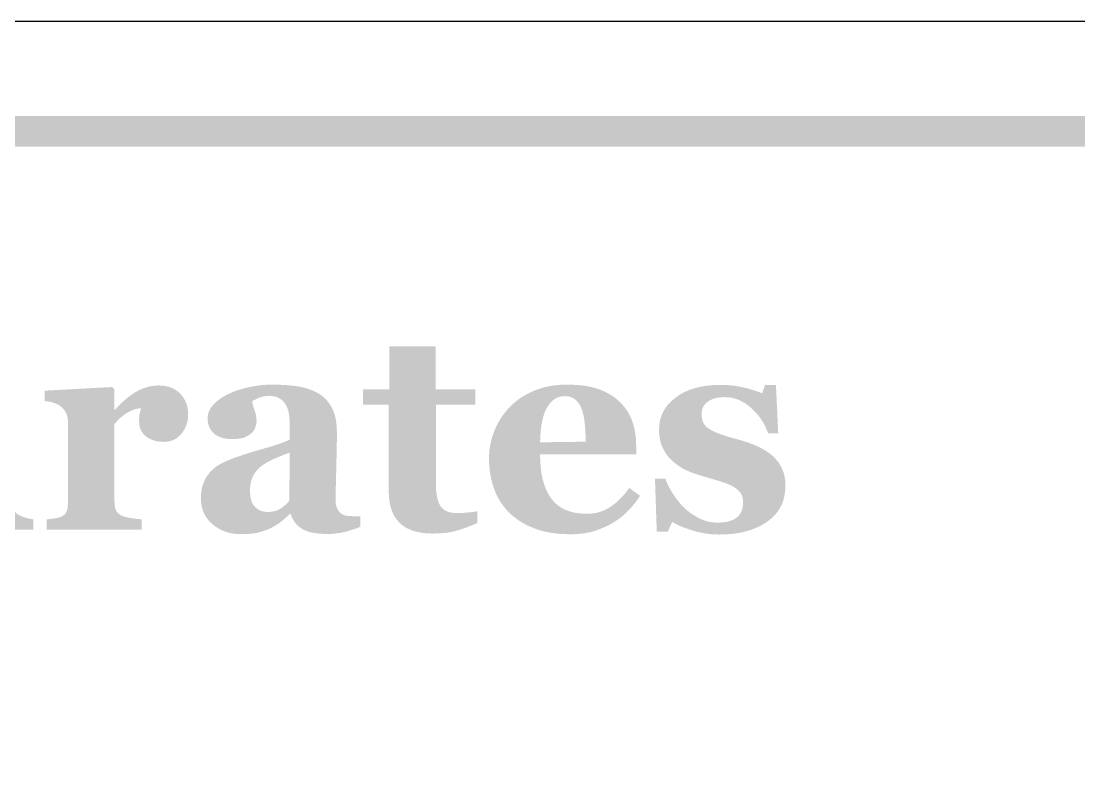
# Model space of a CAD drawing. Header units: millimetres. Extents: x 6 to 126, y 130 to 351.
# Drawn here: x 41.02 to 54.82, y 272.15 to 282.04 of the extents above; entities that cross this region are included whole.
import ezdxf

# ---------------------------------------------------------------- set-up
doc = ezdxf.new("R2010")
doc.units = ezdxf.units.MM
doc.layers.add('CUT', color=1, linetype='Continuous')
doc.layers.add('RASTER', color=7, linetype='Continuous')

msp = doc.modelspace()

# ---------------------------------------------------------------- hatches: boundary and pattern name
at = {"layer": 'RASTER'}
h = msp.add_hatch(color=7, dxfattribs=at)
h.paths.add_polyline_path([(7.2, 278.6), (7.234, 279.116), (7.337, 279.563), (7.509, 279.941), (7.75, 280.25), (8.059, 280.491), (8.438, 280.663), (8.884, 280.766), (9.4, 280.8), (65.489, 280.8), (66.005, 280.766), (66.452, 280.663), (66.83, 280.491), (67.139, 280.25), (67.38, 279.941), (67.552, 279.563), (67.655, 279.116), (67.689, 278.6), (67.689, 243.6), (67.655, 243.084), (67.552, 242.638), (67.38, 242.259), (67.139, 241.95), (66.83, 241.709), (66.452, 241.538), (66.005, 241.434), (65.489, 241.4), (9.4, 241.4), (8.884, 241.434), (8.438, 241.538), (8.059, 241.709), (7.75, 241.95), (7.509, 242.259), (7.337, 242.638), (7.234, 243.084), (7.2, 243.6)])
h.paths.add_polyline_path([(7.6, 278.6), (7.6, 243.6), (7.628, 243.178), (7.712, 242.813), (7.853, 242.503), (8.05, 242.25), (8.303, 242.053), (8.612, 241.913), (8.978, 241.828), (9.4, 241.8), (65.489, 241.8), (65.911, 241.828), (66.277, 241.913), (66.586, 242.053), (66.839, 242.25), (67.036, 242.503), (67.177, 242.813), (67.261, 243.178), (67.289, 243.6), (67.289, 278.6), (67.261, 279.022), (67.177, 279.388), (67.036, 279.697), (66.839, 279.95), (66.586, 280.147), (66.277, 280.288), (65.911, 280.372), (65.489, 280.4), (9.4, 280.4), (8.978, 280.372), (8.612, 280.288), (8.303, 280.147), (8.05, 279.95), (7.853, 279.697), (7.712, 279.388), (7.628, 279.022), (7.6, 278.6)], flags=0)
h = msp.add_hatch(color=7, dxfattribs=at)
h.paths.add_polyline_path([(41.182, 275.4), (40.009, 275.4), (40.009, 275.535), (40.021, 275.536), (40.033, 275.537), (40.045, 275.538), (40.057, 275.54), (40.069, 275.541), (40.08, 275.542), (40.092, 275.543), (40.104, 275.545), (40.115, 275.546), (40.126, 275.548), (40.137, 275.55), (40.147, 275.552), (40.156, 275.555), (40.166, 275.557), (40.175, 275.56), (40.183, 275.563), (40.198, 275.569), (40.211, 275.576), (40.223, 275.583), (40.234, 275.59), (40.244, 275.599), (40.253, 275.608), (40.26, 275.617), (40.267, 275.627), (40.273, 275.638), (40.277, 275.65), (40.282, 275.662), (40.285, 275.676), (40.288, 275.69), (40.289, 275.705), (40.291, 275.721), (40.291, 275.738), (40.291, 276.818), (40.291, 276.834), (40.289, 276.849), (40.287, 276.864), (40.284, 276.879), (40.279, 276.893), (40.274, 276.906), (40.268, 276.919), (40.261, 276.932), (40.254, 276.944), (40.246, 276.955), (40.237, 276.966), (40.228, 276.976), (40.218, 276.986), (40.208, 276.994), (40.198, 277.003), (40.187, 277.011), (40.178, 277.016), (40.168, 277.022), (40.157, 277.027), (40.145, 277.032), (40.132, 277.038), (40.118, 277.043), (40.102, 277.048), (40.086, 277.053), (40.069, 277.058), (40.053, 277.063), (40.037, 277.066), (40.021, 277.07), (40.006, 277.073), (39.991, 277.075), (39.977, 277.078), (39.963, 277.079), (39.963, 277.215), (40.872, 277.263), (40.9, 277.235), (40.9, 275.762), (40.9, 275.746), (40.901, 275.731), (40.903, 275.716), (40.907, 275.702), (40.91, 275.688), (40.915, 275.675), (40.921, 275.663), (40.927, 275.651), (40.935, 275.64), (40.943, 275.63), (40.952, 275.621), (40.961, 275.612), (40.972, 275.604), (40.983, 275.596), (40.995, 275.59), (41.007, 275.584), (41.017, 275.58), (41.026, 275.576), (41.036, 275.572), (41.046, 275.568), (41.056, 275.564), (41.067, 275.561), (41.078, 275.557), (41.089, 275.554), (41.1, 275.551), (41.111, 275.548), (41.123, 275.545), (41.134, 275.543), (41.146, 275.541), (41.158, 275.539), (41.17, 275.537), (41.182, 275.535)])
h.paths.add_polyline_path([(40.911, 277.931), (40.909, 277.896), (40.904, 277.863), (40.895, 277.831), (40.884, 277.8), (40.868, 277.771), (40.85, 277.743), (40.828, 277.716), (40.802, 277.691), (40.774, 277.667), (40.745, 277.647), (40.715, 277.63), (40.684, 277.616), (40.651, 277.605), (40.617, 277.598), (40.582, 277.593), (40.545, 277.591), (40.508, 277.593), (40.473, 277.598), (40.438, 277.605), (40.405, 277.616), (40.374, 277.63), (40.343, 277.647), (40.314, 277.667), (40.286, 277.691), (40.261, 277.716), (40.239, 277.743), (40.22, 277.771), (40.205, 277.8), (40.193, 277.831), (40.185, 277.863), (40.18, 277.896), (40.178, 277.931), (40.18, 277.965), (40.185, 277.999), (40.193, 278.031), (40.205, 278.062), (40.22, 278.091), (40.239, 278.119), (40.261, 278.146), (40.286, 278.172), (40.314, 278.196), (40.343, 278.216), (40.374, 278.233), (40.405, 278.247), (40.438, 278.258), (40.473, 278.266), (40.508, 278.271), (40.545, 278.272), (40.582, 278.271), (40.618, 278.266), (40.652, 278.258), (40.685, 278.247), (40.716, 278.233), (40.747, 278.216), (40.776, 278.196), (40.803, 278.172), (40.828, 278.146), (40.85, 278.119), (40.869, 278.091), (40.884, 278.062), (40.896, 278.031), (40.904, 277.999), (40.909, 277.965), (40.911, 277.931)])
for points in [[(46.973, 275.485), (46.943, 275.473), (46.912, 275.46), (46.881, 275.448), (46.85, 275.436), (46.818, 275.424), (46.785, 275.413), (46.752, 275.402), (46.718, 275.392), (46.684, 275.382), (46.647, 275.373), (46.608, 275.366), (46.568, 275.36), (46.526, 275.356), (46.482, 275.353), (46.436, 275.351), (46.388, 275.35), (46.318, 275.352), (46.253, 275.359), (46.192, 275.37), (46.136, 275.385), (46.085, 275.405), (46.038, 275.429), (45.996, 275.458), (45.959, 275.491), (45.926, 275.528), (45.897, 275.569), (45.873, 275.614), (45.853, 275.662), (45.838, 275.714), (45.827, 275.77), (45.821, 275.83), (45.818, 275.894), (45.818, 277.033), (45.484, 277.033), (45.484, 277.233), (45.826, 277.233), (45.826, 277.795), (46.429, 277.795), (46.429, 277.233), (46.948, 277.233), (46.948, 277.033), (46.433, 277.033), (46.433, 276.016), (46.434, 275.964), (46.436, 275.915), (46.441, 275.871), (46.448, 275.83), (46.456, 275.794), (46.467, 275.761), (46.479, 275.733), (46.493, 275.708), (46.509, 275.687), (46.529, 275.668), (46.552, 275.653), (46.577, 275.64), (46.606, 275.63), (46.637, 275.623), (46.672, 275.619), (46.709, 275.617), (46.722, 275.617), (46.737, 275.618), (46.752, 275.618), (46.769, 275.619), (46.787, 275.62), (46.806, 275.621), (46.827, 275.623), (46.848, 275.625), (46.87, 275.626), (46.889, 275.628), (46.907, 275.63), (46.924, 275.632), (46.939, 275.635), (46.952, 275.637), (46.963, 275.639), (46.973, 275.641)], [(43.2, 276.901), (43.199, 276.866), (43.195, 276.833), (43.188, 276.8), (43.179, 276.769), (43.166, 276.738), (43.151, 276.709), (43.134, 276.681), (43.113, 276.653), (43.09, 276.628), (43.066, 276.607), (43.04, 276.588), (43.012, 276.573), (42.982, 276.562), (42.951, 276.553), (42.918, 276.548), (42.883, 276.547), (42.85, 276.548), (42.818, 276.551), (42.787, 276.556), (42.758, 276.564), (42.73, 276.573), (42.703, 276.585), (42.678, 276.599), (42.654, 276.615), (42.632, 276.634), (42.613, 276.654), (42.597, 276.676), (42.584, 276.7), (42.573, 276.727), (42.566, 276.755), (42.562, 276.785), (42.56, 276.818), (42.56, 276.833), (42.561, 276.848), (42.562, 276.862), (42.563, 276.875), (42.564, 276.888), (42.565, 276.899), (42.567, 276.909), (42.57, 276.919), (42.572, 276.928), (42.574, 276.937), (42.576, 276.945), (42.578, 276.954), (42.58, 276.962), (42.582, 276.97), (42.584, 276.978), (42.586, 276.986), (42.565, 276.985), (42.543, 276.981), (42.521, 276.976), (42.499, 276.97), (42.476, 276.961), (42.453, 276.952), (42.43, 276.94), (42.406, 276.927), (42.383, 276.913), (42.36, 276.897), (42.338, 276.88), (42.317, 276.862), (42.297, 276.843), (42.277, 276.823), (42.258, 276.801), (42.239, 276.779), (42.239, 275.76), (42.24, 275.744), (42.241, 275.729), (42.242, 275.714), (42.244, 275.701), (42.247, 275.687), (42.251, 275.675), (42.255, 275.663), (42.26, 275.652), (42.265, 275.642), (42.272, 275.632), (42.279, 275.623), (42.287, 275.614), (42.296, 275.606), (42.306, 275.599), (42.317, 275.592), (42.328, 275.586), (42.339, 275.581), (42.352, 275.576), (42.366, 275.571), (42.382, 275.567), (42.399, 275.563), (42.418, 275.559), (42.439, 275.555), (42.461, 275.551), (42.483, 275.548), (42.504, 275.545), (42.523, 275.542), (42.54, 275.54), (42.556, 275.539), (42.57, 275.537), (42.583, 275.536), (42.594, 275.535), (42.594, 275.4), (41.352, 275.4), (41.352, 275.535), (41.364, 275.536), (41.376, 275.537), (41.387, 275.539), (41.399, 275.54), (41.411, 275.541), (41.422, 275.543), (41.434, 275.544), (41.446, 275.546), (41.458, 275.547), (41.469, 275.549), (41.48, 275.551), (41.49, 275.553), (41.5, 275.556), (41.509, 275.558), (41.518, 275.561), (41.527, 275.563), (41.541, 275.569), (41.554, 275.575), (41.566, 275.582), (41.577, 275.589), (41.586, 275.597), (41.595, 275.606), (41.602, 275.616), (41.608, 275.626), (41.614, 275.637), (41.618, 275.649), (41.622, 275.662), (41.625, 275.676), (41.628, 275.69), (41.629, 275.705), (41.63, 275.721), (41.631, 275.738), (41.631, 276.818), (41.63, 276.834), (41.629, 276.85), (41.626, 276.866), (41.623, 276.881), (41.618, 276.896), (41.613, 276.91), (41.606, 276.924), (41.599, 276.937), (41.591, 276.95), (41.583, 276.962), (41.574, 276.974), (41.564, 276.985), (41.555, 276.995), (41.544, 277.005), (41.534, 277.013), (41.523, 277.022), (41.514, 277.027), (41.505, 277.032), (41.495, 277.037), (41.485, 277.042), (41.474, 277.047), (41.463, 277.051), (41.451, 277.055), (41.439, 277.059), (41.426, 277.062), (41.412, 277.066), (41.399, 277.069), (41.385, 277.071), (41.371, 277.074), (41.356, 277.076), (41.341, 277.078), (41.326, 277.079), (41.326, 277.215), (42.211, 277.263), (42.239, 277.235), (42.239, 276.966), (42.247, 276.966), (42.279, 277.002), (42.312, 277.036), (42.345, 277.068), (42.379, 277.098), (42.413, 277.127), (42.448, 277.153), (42.483, 277.177), (42.518, 277.199), (42.555, 277.219), (42.591, 277.236), (42.628, 277.25), (42.665, 277.262), (42.703, 277.271), (42.741, 277.278), (42.779, 277.282), (42.818, 277.283), (42.86, 277.282), (42.9, 277.277), (42.938, 277.268), (42.974, 277.257), (43.007, 277.242), (43.039, 277.223), (43.068, 277.202), (43.096, 277.177), (43.12, 277.149), (43.141, 277.119), (43.159, 277.088), (43.174, 277.054), (43.186, 277.019), (43.194, 276.982), (43.199, 276.942), (43.2, 276.901)], [(50.134, 275.337), (50.089, 275.338), (50.045, 275.34), (50, 275.344), (49.956, 275.35), (49.913, 275.358), (49.869, 275.367), (49.826, 275.377), (49.783, 275.39), (49.741, 275.403), (49.702, 275.417), (49.665, 275.43), (49.63, 275.444), (49.598, 275.458), (49.569, 275.473), (49.541, 275.487), (49.516, 275.502), (49.461, 275.376), (49.316, 275.376), (49.292, 276.068), (49.427, 276.068), (49.435, 276.047), (49.444, 276.025), (49.453, 276.002), (49.464, 275.979), (49.477, 275.955), (49.49, 275.931), (49.504, 275.906), (49.52, 275.88), (49.537, 275.854), (49.554, 275.829), (49.571, 275.804), (49.59, 275.78), (49.609, 275.757), (49.628, 275.734), (49.648, 275.713), (49.669, 275.691), (49.691, 275.671), (49.714, 275.651), (49.737, 275.632), (49.762, 275.614), (49.787, 275.597), (49.813, 275.581), (49.84, 275.565), (49.868, 275.55), (49.896, 275.537), (49.925, 275.525), (49.954, 275.515), (49.984, 275.507), (50.014, 275.501), (50.045, 275.496), (50.077, 275.494), (50.108, 275.493), (50.149, 275.494), (50.187, 275.497), (50.223, 275.502), (50.256, 275.509), (50.286, 275.519), (50.313, 275.53), (50.338, 275.543), (50.36, 275.559), (50.379, 275.576), (50.396, 275.596), (50.41, 275.618), (50.422, 275.642), (50.431, 275.669), (50.437, 275.698), (50.441, 275.729), (50.442, 275.762), (50.442, 275.78), (50.44, 275.797), (50.437, 275.814), (50.433, 275.83), (50.428, 275.844), (50.421, 275.859), (50.414, 275.872), (50.405, 275.884), (50.395, 275.896), (50.385, 275.908), (50.373, 275.919), (50.361, 275.929), (50.348, 275.94), (50.334, 275.949), (50.319, 275.959), (50.303, 275.968), (50.285, 275.977), (50.266, 275.986), (50.247, 275.994), (50.227, 276.002), (50.207, 276.01), (50.187, 276.017), (50.166, 276.024), (50.144, 276.031), (50.122, 276.038), (50.099, 276.045), (50.074, 276.052), (50.048, 276.06), (50.021, 276.068), (49.993, 276.076), (49.963, 276.085), (49.932, 276.094), (49.901, 276.103), (49.871, 276.113), (49.842, 276.122), (49.815, 276.131), (49.788, 276.141), (49.763, 276.15), (49.739, 276.16), (49.716, 276.169), (49.693, 276.179), (49.67, 276.191), (49.647, 276.204), (49.624, 276.218), (49.601, 276.234), (49.577, 276.251), (49.553, 276.269), (49.529, 276.289), (49.509, 276.307), (49.49, 276.327), (49.471, 276.347), (49.454, 276.369), (49.438, 276.391), (49.423, 276.414), (49.409, 276.438), (49.396, 276.463), (49.384, 276.489), (49.374, 276.517), (49.365, 276.545), (49.358, 276.575), (49.353, 276.606), (49.349, 276.638), (49.346, 276.672), (49.346, 276.706), (49.349, 276.77), (49.359, 276.831), (49.377, 276.888), (49.401, 276.943), (49.432, 276.994), (49.469, 277.042), (49.514, 277.087), (49.566, 277.129), (49.623, 277.167), (49.684, 277.2), (49.75, 277.228), (49.82, 277.25), (49.894, 277.268), (49.972, 277.281), (50.055, 277.288), (50.142, 277.291), (50.183, 277.29), (50.224, 277.289), (50.265, 277.286), (50.304, 277.282), (50.342, 277.277), (50.38, 277.271), (50.417, 277.264), (50.452, 277.256), (50.487, 277.248), (50.521, 277.239), (50.553, 277.23), (50.583, 277.22), (50.612, 277.211), (50.64, 277.201), (50.666, 277.191), (50.691, 277.181), (50.73, 277.291), (50.871, 277.291), (50.901, 276.658), (50.769, 276.658), (50.751, 276.705), (50.731, 276.751), (50.707, 276.795), (50.681, 276.838), (50.651, 276.879), (50.619, 276.918), (50.584, 276.955), (50.546, 276.991), (50.506, 277.024), (50.466, 277.052), (50.424, 277.076), (50.382, 277.096), (50.34, 277.111), (50.296, 277.122), (50.252, 277.129), (50.207, 277.131), (50.172, 277.13), (50.139, 277.127), (50.108, 277.123), (50.079, 277.116), (50.052, 277.108), (50.027, 277.098), (50.003, 277.086), (49.982, 277.072), (49.963, 277.056), (49.946, 277.039), (49.932, 277.021), (49.921, 277.001), (49.912, 276.979), (49.906, 276.957), (49.902, 276.932), (49.9, 276.907), (49.902, 276.873), (49.908, 276.841), (49.917, 276.812), (49.93, 276.785), (49.947, 276.761), (49.968, 276.739), (49.992, 276.72), (50.02, 276.703), (50.052, 276.687), (50.086, 276.671), (50.123, 276.656), (50.164, 276.641), (50.207, 276.627), (50.253, 276.612), (50.303, 276.598), (50.355, 276.584), (50.435, 276.561), (50.51, 276.537), (50.579, 276.511), (50.643, 276.483), (50.701, 276.453), (50.753, 276.421), (50.8, 276.387), (50.841, 276.351), (50.877, 276.313), (50.909, 276.272), (50.935, 276.229), (50.957, 276.183), (50.974, 276.135), (50.986, 276.084), (50.993, 276.031), (50.995, 275.975), (50.991, 275.901), (50.98, 275.832), (50.962, 275.766), (50.936, 275.705), (50.902, 275.648), (50.861, 275.596), (50.813, 275.548), (50.757, 275.504), (50.695, 275.465), (50.628, 275.431), (50.557, 275.402), (50.482, 275.379), (50.402, 275.36), (50.317, 275.347), (50.228, 275.34), (50.134, 275.337)]]:
    msp.add_hatch(color=7, dxfattribs=at).paths.add_polyline_path(points)
h = msp.add_hatch(color=7, dxfattribs=at)
h.paths.add_polyline_path([(45.449, 275.439), (45.428, 275.43), (45.407, 275.422), (45.384, 275.413), (45.36, 275.405), (45.336, 275.397), (45.31, 275.389), (45.284, 275.382), (45.256, 275.374), (45.228, 275.367), (45.2, 275.361), (45.171, 275.356), (45.142, 275.352), (45.112, 275.349), (45.082, 275.346), (45.051, 275.345), (45.021, 275.344), (44.965, 275.345), (44.914, 275.349), (44.866, 275.354), (44.823, 275.361), (44.782, 275.371), (44.746, 275.382), (44.714, 275.396), (44.685, 275.412), (44.659, 275.43), (44.635, 275.45), (44.614, 275.471), (44.594, 275.494), (44.577, 275.52), (44.562, 275.547), (44.549, 275.575), (44.538, 275.606), (44.527, 275.606), (44.511, 275.59), (44.496, 275.576), (44.48, 275.561), (44.465, 275.548), (44.45, 275.534), (44.435, 275.522), (44.42, 275.51), (44.405, 275.498), (44.391, 275.487), (44.376, 275.477), (44.36, 275.467), (44.345, 275.457), (44.329, 275.448), (44.313, 275.439), (44.297, 275.43), (44.28, 275.422), (44.259, 275.412), (44.237, 275.403), (44.216, 275.395), (44.195, 275.387), (44.174, 275.38), (44.153, 275.373), (44.133, 275.367), (44.112, 275.362), (44.091, 275.357), (44.068, 275.353), (44.043, 275.35), (44.016, 275.347), (43.986, 275.345), (43.955, 275.344), (43.922, 275.343), (43.887, 275.342), (43.834, 275.344), (43.783, 275.35), (43.734, 275.36), (43.687, 275.374), (43.642, 275.392), (43.6, 275.414), (43.559, 275.44), (43.52, 275.47), (43.484, 275.503), (43.453, 275.538), (43.427, 275.577), (43.405, 275.617), (43.389, 275.661), (43.377, 275.707), (43.37, 275.755), (43.367, 275.806), (43.368, 275.836), (43.369, 275.864), (43.372, 275.892), (43.376, 275.918), (43.38, 275.943), (43.386, 275.967), (43.393, 275.99), (43.401, 276.011), (43.41, 276.032), (43.419, 276.052), (43.43, 276.072), (43.441, 276.091), (43.453, 276.109), (43.467, 276.127), (43.481, 276.144), (43.495, 276.161), (43.51, 276.175), (43.524, 276.189), (43.54, 276.202), (43.555, 276.215), (43.572, 276.227), (43.589, 276.238), (43.606, 276.249), (43.624, 276.259), (43.643, 276.269), (43.662, 276.278), (43.681, 276.288), (43.701, 276.297), (43.721, 276.306), (43.742, 276.314), (43.763, 276.323), (43.785, 276.331), (43.828, 276.347), (43.873, 276.362), (43.919, 276.378), (43.969, 276.394), (44.02, 276.41), (44.073, 276.426), (44.128, 276.442), (44.186, 276.459), (44.242, 276.475), (44.295, 276.491), (44.343, 276.506), (44.388, 276.521), (44.429, 276.535), (44.465, 276.55), (44.498, 276.563), (44.527, 276.576), (44.527, 276.754), (44.527, 276.767), (44.527, 276.78), (44.526, 276.793), (44.525, 276.808), (44.524, 276.824), (44.523, 276.841), (44.521, 276.858), (44.52, 276.877), (44.517, 276.896), (44.515, 276.913), (44.512, 276.931), (44.508, 276.947), (44.504, 276.963), (44.499, 276.977), (44.494, 276.992), (44.488, 277.005), (44.481, 277.02), (44.473, 277.034), (44.464, 277.047), (44.455, 277.06), (44.444, 277.072), (44.432, 277.084), (44.42, 277.095), (44.406, 277.105), (44.392, 277.115), (44.376, 277.123), (44.36, 277.13), (44.342, 277.136), (44.323, 277.14), (44.303, 277.143), (44.282, 277.145), (44.26, 277.146), (44.24, 277.146), (44.221, 277.145), (44.202, 277.143), (44.185, 277.14), (44.168, 277.137), (44.153, 277.133), (44.138, 277.128), (44.123, 277.123), (44.11, 277.117), (44.097, 277.111), (44.085, 277.105), (44.074, 277.099), (44.063, 277.093), (44.053, 277.087), (44.044, 277.082), (44.035, 277.075), (44.037, 277.066), (44.039, 277.054), (44.042, 277.042), (44.046, 277.029), (44.05, 277.014), (44.055, 276.998), (44.061, 276.981), (44.067, 276.962), (44.073, 276.943), (44.078, 276.925), (44.083, 276.906), (44.086, 276.888), (44.089, 276.869), (44.091, 276.851), (44.092, 276.833), (44.093, 276.816), (44.093, 276.808), (44.092, 276.799), (44.09, 276.79), (44.089, 276.78), (44.086, 276.77), (44.083, 276.76), (44.08, 276.748), (44.076, 276.737), (44.072, 276.725), (44.067, 276.714), (44.062, 276.704), (44.056, 276.694), (44.049, 276.685), (44.043, 276.677), (44.036, 276.669), (44.028, 276.662), (44.017, 276.653), (44.006, 276.644), (43.994, 276.636), (43.983, 276.629), (43.971, 276.622), (43.958, 276.615), (43.945, 276.61), (43.932, 276.604), (43.918, 276.599), (43.902, 276.595), (43.885, 276.592), (43.865, 276.589), (43.844, 276.587), (43.821, 276.585), (43.796, 276.584), (43.77, 276.584), (43.732, 276.585), (43.697, 276.588), (43.664, 276.594), (43.633, 276.603), (43.605, 276.613), (43.579, 276.626), (43.555, 276.641), (43.534, 276.659), (43.516, 276.678), (43.499, 276.699), (43.486, 276.722), (43.475, 276.745), (43.466, 276.771), (43.46, 276.797), (43.456, 276.825), (43.455, 276.855), (43.456, 276.88), (43.46, 276.905), (43.466, 276.93), (43.475, 276.953), (43.487, 276.976), (43.501, 276.999), (43.518, 277.02), (43.537, 277.041), (43.558, 277.061), (43.581, 277.081), (43.604, 277.099), (43.629, 277.117), (43.654, 277.133), (43.681, 277.149), (43.709, 277.164), (43.738, 277.178), (43.768, 277.191), (43.799, 277.204), (43.831, 277.216), (43.864, 277.227), (43.898, 277.237), (43.934, 277.247), (43.97, 277.256), (44.007, 277.264), (44.045, 277.271), (44.082, 277.277), (44.118, 277.282), (44.154, 277.287), (44.189, 277.29), (44.223, 277.293), (44.257, 277.294), (44.29, 277.294), (44.334, 277.294), (44.378, 277.293), (44.42, 277.291), (44.462, 277.289), (44.503, 277.286), (44.543, 277.282), (44.582, 277.278), (44.62, 277.273), (44.657, 277.267), (44.693, 277.26), (44.728, 277.251), (44.763, 277.24), (44.796, 277.229), (44.829, 277.216), (44.86, 277.201), (44.891, 277.185), (44.919, 277.168), (44.945, 277.149), (44.97, 277.128), (44.994, 277.105), (45.016, 277.081), (45.037, 277.055), (45.056, 277.027), (45.073, 276.997), (45.089, 276.965), (45.103, 276.93), (45.115, 276.894), (45.124, 276.854), (45.132, 276.813), (45.137, 276.769), (45.14, 276.723), (45.141, 276.675), (45.141, 276.621), (45.141, 276.565), (45.14, 276.506), (45.139, 276.446), (45.138, 276.382), (45.136, 276.316), (45.135, 276.248), (45.133, 276.177), (45.131, 276.109), (45.129, 276.046), (45.128, 275.989), (45.127, 275.939), (45.126, 275.895), (45.125, 275.857), (45.125, 275.825), (45.124, 275.799), (45.125, 275.779), (45.126, 275.759), (45.128, 275.741), (45.131, 275.724), (45.134, 275.708), (45.139, 275.694), (45.144, 275.68), (45.15, 275.667), (45.156, 275.656), (45.164, 275.645), (45.172, 275.634), (45.181, 275.625), (45.191, 275.616), (45.202, 275.608), (45.214, 275.601), (45.227, 275.595), (45.235, 275.591), (45.245, 275.588), (45.255, 275.585), (45.267, 275.583), (45.28, 275.581), (45.294, 275.579), (45.309, 275.578), (45.326, 275.577), (45.343, 275.577), (45.359, 275.576), (45.375, 275.576), (45.391, 275.575), (45.406, 275.575), (45.421, 275.575), (45.435, 275.574), (45.449, 275.574)])
h.paths.add_polyline_path([(44.527, 276.406), (44.501, 276.397), (44.475, 276.387), (44.449, 276.378), (44.424, 276.368), (44.398, 276.358), (44.372, 276.347), (44.347, 276.336), (44.321, 276.325), (44.296, 276.314), (44.272, 276.302), (44.25, 276.29), (44.228, 276.278), (44.208, 276.266), (44.189, 276.254), (44.171, 276.242), (44.154, 276.229), (44.137, 276.216), (44.122, 276.202), (44.107, 276.186), (44.093, 276.17), (44.08, 276.153), (44.068, 276.135), (44.057, 276.116), (44.046, 276.097), (44.037, 276.076), (44.029, 276.055), (44.023, 276.032), (44.017, 276.009), (44.013, 275.985), (44.01, 275.959), (44.008, 275.933), (44.007, 275.907), (44.009, 275.872), (44.012, 275.839), (44.017, 275.809), (44.024, 275.782), (44.033, 275.757), (44.045, 275.734), (44.058, 275.714), (44.073, 275.697), (44.09, 275.682), (44.108, 275.668), (44.127, 275.657), (44.147, 275.648), (44.168, 275.641), (44.189, 275.636), (44.212, 275.633), (44.236, 275.632), (44.261, 275.633), (44.284, 275.635), (44.307, 275.638), (44.329, 275.642), (44.349, 275.648), (44.368, 275.655), (44.387, 275.664), (44.404, 275.674), (44.42, 275.684), (44.436, 275.696), (44.451, 275.708), (44.466, 275.72), (44.48, 275.733), (44.494, 275.747), (44.507, 275.762), (44.52, 275.777)], flags=0)
h = msp.add_hatch(color=7, dxfattribs=at)
h.paths.add_polyline_path([(49.097, 275.843), (49.08, 275.817), (49.063, 275.791), (49.045, 275.766), (49.025, 275.741), (49.005, 275.716), (48.984, 275.692), (48.963, 275.668), (48.94, 275.644), (48.917, 275.621), (48.893, 275.599), (48.868, 275.578), (48.842, 275.557), (48.816, 275.537), (48.788, 275.519), (48.76, 275.501), (48.732, 275.483), (48.7, 275.466), (48.669, 275.45), (48.638, 275.435), (48.607, 275.422), (48.575, 275.409), (48.543, 275.397), (48.512, 275.386), (48.48, 275.377), (48.448, 275.368), (48.414, 275.361), (48.379, 275.355), (48.343, 275.35), (48.306, 275.346), (48.268, 275.343), (48.229, 275.341), (48.188, 275.341), (48.12, 275.342), (48.055, 275.345), (47.992, 275.352), (47.932, 275.36), (47.874, 275.371), (47.818, 275.384), (47.765, 275.4), (47.714, 275.419), (47.665, 275.439), (47.618, 275.461), (47.574, 275.485), (47.532, 275.51), (47.492, 275.537), (47.454, 275.566), (47.418, 275.596), (47.384, 275.628), (47.353, 275.662), (47.324, 275.697), (47.296, 275.734), (47.271, 275.772), (47.248, 275.811), (47.227, 275.852), (47.208, 275.895), (47.191, 275.939), (47.176, 275.984), (47.163, 276.03), (47.152, 276.078), (47.143, 276.126), (47.136, 276.175), (47.131, 276.225), (47.128, 276.276), (47.127, 276.328), (47.128, 276.375), (47.131, 276.421), (47.136, 276.467), (47.144, 276.513), (47.154, 276.558), (47.166, 276.603), (47.18, 276.647), (47.196, 276.69), (47.214, 276.733), (47.235, 276.775), (47.257, 276.815), (47.28, 276.854), (47.306, 276.892), (47.333, 276.929), (47.363, 276.965), (47.394, 276.999), (47.426, 277.032), (47.461, 277.062), (47.498, 277.091), (47.536, 277.119), (47.577, 277.145), (47.62, 277.169), (47.665, 277.192), (47.712, 277.213), (47.761, 277.232), (47.811, 277.249), (47.862, 277.263), (47.915, 277.274), (47.97, 277.283), (48.026, 277.289), (48.083, 277.293), (48.141, 277.294), (48.205, 277.293), (48.266, 277.29), (48.323, 277.286), (48.378, 277.279), (48.43, 277.27), (48.479, 277.259), (48.525, 277.246), (48.568, 277.231), (48.609, 277.215), (48.648, 277.197), (48.685, 277.177), (48.721, 277.156), (48.755, 277.134), (48.786, 277.11), (48.816, 277.084), (48.845, 277.057), (48.87, 277.03), (48.894, 277.002), (48.916, 276.972), (48.936, 276.942), (48.954, 276.91), (48.971, 276.877), (48.986, 276.843), (48.999, 276.807), (49.01, 276.771), (49.02, 276.735), (49.028, 276.698), (49.035, 276.66), (49.04, 276.622), (49.044, 276.584), (49.046, 276.545), (49.047, 276.506), (49.047, 276.385), (47.793, 276.385), (47.795, 276.293), (47.802, 276.206), (47.813, 276.126), (47.829, 276.05), (47.85, 275.981), (47.875, 275.917), (47.905, 275.859), (47.939, 275.806), (47.979, 275.76), (48.023, 275.719), (48.073, 275.685), (48.129, 275.657), (48.19, 275.636), (48.256, 275.62), (48.328, 275.611), (48.405, 275.608), (48.448, 275.609), (48.49, 275.614), (48.531, 275.621), (48.571, 275.632), (48.609, 275.645), (48.647, 275.662), (48.683, 275.681), (48.719, 275.703), (48.753, 275.728), (48.786, 275.754), (48.817, 275.782), (48.847, 275.812), (48.877, 275.843), (48.904, 275.875), (48.931, 275.91), (48.956, 275.946)])
h.paths.add_polyline_path([(48.388, 276.549), (48.388, 276.576), (48.388, 276.605), (48.387, 276.633), (48.385, 276.661), (48.384, 276.69), (48.382, 276.719), (48.38, 276.748), (48.377, 276.777), (48.374, 276.805), (48.371, 276.833), (48.366, 276.858), (48.362, 276.883), (48.357, 276.906), (48.351, 276.928), (48.345, 276.949), (48.338, 276.968), (48.33, 276.989), (48.321, 277.009), (48.311, 277.027), (48.301, 277.044), (48.29, 277.06), (48.278, 277.075), (48.265, 277.088), (48.252, 277.1), (48.238, 277.11), (48.223, 277.119), (48.207, 277.127), (48.19, 277.133), (48.172, 277.138), (48.154, 277.141), (48.134, 277.143), (48.114, 277.144), (48.079, 277.142), (48.046, 277.135), (48.015, 277.124), (47.985, 277.108), (47.958, 277.088), (47.932, 277.063), (47.908, 277.033), (47.885, 276.999), (47.865, 276.961), (47.848, 276.916), (47.832, 276.867), (47.82, 276.812), (47.809, 276.753), (47.801, 276.687), (47.796, 276.617), (47.793, 276.541)], flags=0)

# ---------------------------------------------------------------- linework, layer by layer
at = {"layer": 'CUT'}
msp.add_lwpolyline([(8.999, 282.04), (65.89, 282.04), (66.372, 282.019), (66.814, 281.956), (67.215, 281.851), (67.574, 281.703), (67.892, 281.512), (68.168, 281.278), (68.401, 281.003), (68.592, 280.685), (68.74, 280.325), (68.845, 279.925), (68.908, 279.483), (68.929, 279.001), (68.929, 243.199)], dxfattribs=at)

doc.saveas('drawing.dxf')
